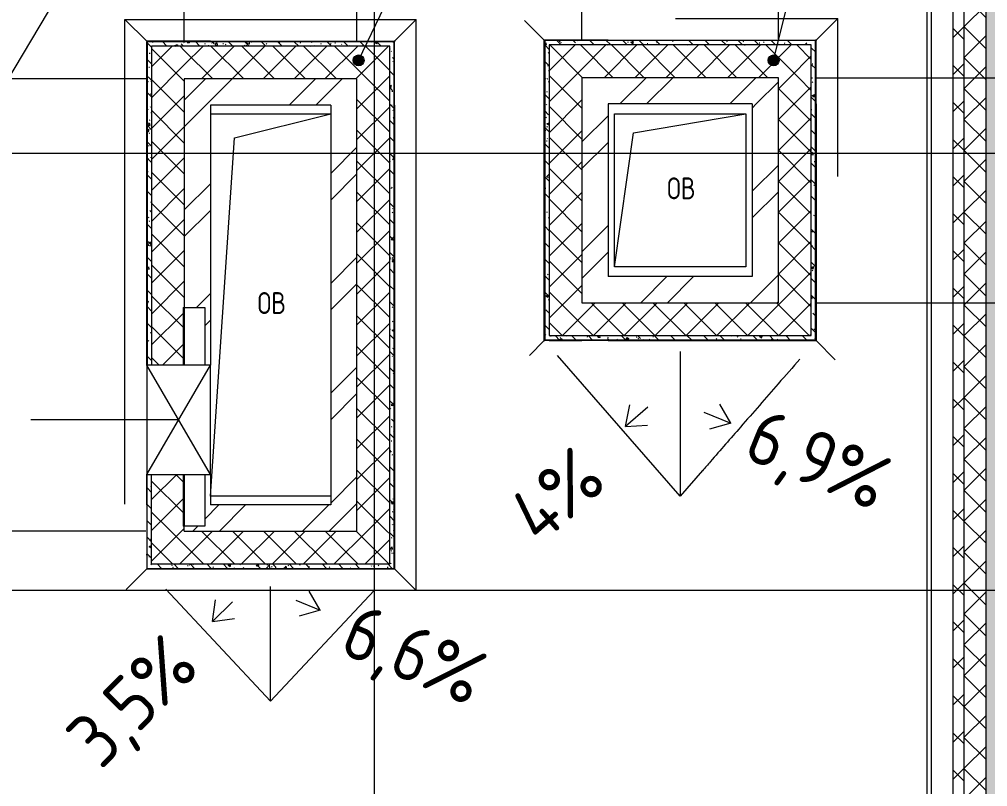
# Model space of a CAD drawing. Header units: millimetres. Extents: x -592259 to 288321, y -552984 to 293768.
# Drawn here: x 96842 to 101275, y -501355 to -497843 of the extents above; entities that cross this region are included whole.
import ezdxf

# ---------------------------------------------------------------- set-up
doc = ezdxf.new("R2010")
doc.units = ezdxf.units.MM
doc.linetypes.add('ADSK_Линия сетки', pattern=[2500, 2000, -250, 0, -250])
doc.layers.get('Defpoints').update_dxf_attribs({"color": 250})
for name, color, linetype, lineweight in [('Аннотация', 250, 'Continuous', 20), ('Каркас', 7, 'Continuous', 9), ('Крыша', 7, 'Continuous', 5), ('Марки окон', 7, 'Continuous', 9), ('Ограждение', 7, 'Continuous', 5), ('Окна', 7, 'Continuous', 5), ('Оси', 250, 'Continuous', 9), ('Перекрытие', 7, 'Continuous', 9), ('Размеры', 7, 'Continuous', 9), ('Стены внутренние', 7, 'Continuous', 9), ('Стены наружные', 7, 'Continuous', 9), ('Стены отделка', 7, 'Continuous', 13), ('Стены перегородки', 7, 'Continuous', 13), ('Стены штриховка', 250, 'Continuous', 9), ('Узлы', 250, 'Continuous', 18)]:
    doc.layers.add(name, color=color, linetype=linetype, lineweight=lineweight)
doc.styles.add('GOST Common_2', font='', dxfattribs={"width": 0.8, "height": 350})
doc.styles.add('ISOCPEUR', font='isocpeur.ttf', dxfattribs={"width": 0.8, "height": 100})
doc.styles.add('ISOCPEUR_1', font='isocpeur.ttf', dxfattribs={"width": 0.9, "height": 250})
doc.styles.add('А3', font='ГОСТ тип А.ttf')
doc.styles.get('GOST Common_2').set_extended_font_data('GOST Common')
doc.dimstyles.new('ADSK_Основной_2_мм', dxfattribs={"dimscale": 304.8, "dimtxt": 201.142999, "dimasz": 0.463911, "dimexe": 0.492126, "dimexo": 0.492126, "dimgap": 0.098425, "dimtad": 1, "dimdec": 0, "dimdsep": 46, "dimtxsty": 'GOST Common_2', "dimblk1": 'OBLIQUE', "dimblk2": 'OBLIQUE', "dimsah": 1, "dimcen": 0.09, "dimdle": 0.492126, "dimazin": 0, "dimtfac": 1, "dimtdec": 4, "dimtix": 1, "dimtmove": 1, "dimatfit": 3, "dimfxl": 1, "dimtvp": 1, "dimtolj": 1, "dimtzin": 0, "dimlwd": 9, "dimlwe": 9, "dimarcsym": 2})
doc.dimstyles.new('ADSK_Основной_2_мм_1', dxfattribs={"dimscale": 304.8, "dimtxt": 201.142999, "dimasz": 0.463911, "dimexe": 0.492126, "dimexo": 0.492126, "dimgap": 0.098425, "dimtad": 1, "dimdec": 0, "dimdsep": 46, "dimtxsty": 'GOST Common_2', "dimblk1": 'OBLIQUE', "dimblk2": 'OBLIQUE', "dimsah": 1, "dimcen": 0.09, "dimdle": 0.492126, "dimazin": 0, "dimtfac": 1, "dimtdec": 4, "dimtix": 1, "dimtmove": 0, "dimatfit": 3, "dimfxl": 1, "dimtvp": 1, "dimtolj": 1, "dimtzin": 0, "dimlwd": 9, "dimlwe": 9, "dimarcsym": 2})
pattern_1 = [(45, (23667.23, -543980.64), (-70.71068, 70.71068), []), (135, (23667.23, -543980.64), (-70.71068, -70.71068), [])]
pattern_2 = [(45, (23667.23, -543980.64), (-251.4472, 251.4472), []), (45, (23667.23, -543599.64), (-251.4472, 251.4472), [])]
pattern_3 = [(135, (23667.23, -543980.64), (-75.43415, -75.43415), [106.68, -17.78, 3.556, -17.78]), (135, (23667.23, -543905.25), (-75.43415, -75.43415), []), (50, (23667.23, -543980.64), (127.52922, -11.15758), [13.335, -146.685]), (355, (23667.23, -543980.64), (-24.66966, 133.74002), [10.668, -117.348]), (100.451, (23677.86, -543981.57), (102.85973, 122.58178), [11.333, -124.663]), (46.184, (23667.23, -543945.08), (189.75516, -29.43036), [20.002, -220.027]), (96.636, (23683.04, -543947.53), (166.1822, 173.1996), [17, -186.995]), (351.184, (23667.23, -543945.08), (166.18393, 173.19757), [16.002, -176.022]), (21, (23685.01, -543953.97), (106.13027, -71.58603), [13.335, -146.685]), (326, (23685.01, -543953.97), (43.26188, 128.93175), [10.668, -117.348]), (71.451, (23693.85, -543959.94), (149.39198, 57.34505), [11.333, -124.663]), (37.5, (23667.23, -543980.64), (2.162228, 59.188357), [3.353, -112.573, 3.353, -115.773, -117.793]), (37.5, (23667.23, -543980.64), (2.162228, 59.188357), [-235.052, 3.353, -114.44]), (7.5, (23667.23, -543980.64), (46.773857, 70.126152), [3.353, -64.567, 3.353, -109.906, -44.895]), (7.5, (23667.23, -543980.64), (46.773857, 70.126152), [-181.178, 3.353, -41.542]), (327.5, (23627.58, -543980.64), (94.91367, -4.010093), [3.353, -41.097, 3.353, -135.331, -184.023]), (327.5, (23627.58, -543980.64), (94.91367, -4.010093), [-183.134, 3.353, -180.67]), (317.5, (23609.8, -543980.64), (103.69057, 17.79882), [3.353, -54.432, 3.353, -88.748, -130.683]), (317.5, (23609.8, -543980.64), (103.69057, 17.79882), [-149.885, 3.353, -127.33])]

# ---------------------------------------------------------------- blocks, each defined once
blk = doc.blocks.new('Ограждение - Ограждение-35939280-АР3_Кладочный план кровли _17_930 С2-3')
at = {"layer": 'Ограждение'}
for p, q in [((73658, 43918), (73658, 46137)), ((73758, 46037), (73658, 46137)), ((73658, 46137), (74992, 46137)), ((74892, 46037), (74992, 46137)), ((74992, 43523), (74992, 46137)), ((73758, 46037), (73758, 46035)), ((73760, 46037), (73758, 46037)), ((74892, 46037), (74890, 46037)), ((74892, 46037), (74892, 46035)), ((73758, 43623), (73663.8, 43528.8)), ((73758, 43625), (73758, 43623)), ((73758, 43623), (73760, 43623)), ((74890, 43623), (74892, 43623)), ((74892, 43625), (74892, 43623)), ((74992, 43523), (74892, 43623)), ((74992, 43523), (74630.3, 43523))]:
    blk.add_line(p, q, dxfattribs=at)
blk = doc.blocks.new('_Wn_-As_OpeningMEP_floor__Rectangular - _Wn_-As_OpeningMEP_floor__Rectangular-32466885-АР3_Кладочный план кровли _17_930 С2-3')
at = {"layer": 'Узлы', "lineweight": 5}
for p, q in [((-165.1, 815.1), (275, 925)), ((-275, -825), (-165.1, 815.1))]:
    blk.add_line(p, q, dxfattribs=at)
blk = doc.blocks.new('_Wn_-As_OpeningMEP_floor__Rectangular - _Wn_-As_OpeningMEP_floor__Rectangular-41246755-АР3_Кладочный план кровли _17_930 С2-3')
at = {"layer": 'Узлы', "lineweight": 5}
for p, q in [((-213.5, 313.5), (300, 400)), ((-300, -300), (-213.5, 313.5))]:
    blk.add_line(p, q, dxfattribs=at)
blk = doc.blocks.new('_Wn_-As_OpeningMEP_wall__Rectangular - _Wn_-As_OpeningMEP_wall__Rectangular-41452909-АР3_Кладочный план кровли _17_930 С2-3')
at = {"layer": 'Узлы', "lineweight": 5}
for p, q in [((250, -146), (-250, 146)), ((250, 146), (-250, -146)), ((-250, 146), (-250, -146)), ((250, -146), (250, 146))]:
    blk.add_line(p, q, dxfattribs=at)
at = {"layer": 'Узлы'}
for p, q in [((250, 146), (-250, 146)), ((-250, 146), (-250, -146)), ((250, -146), (250, 146)), ((-250, -146), (250, -146))]:
    blk.add_line(p, q, dxfattribs=at)
blk = doc.blocks.new('Ограждение - Ограждение-38148367-АР3_Кладочный план кровли _17_930 С2-3')
at = {"layer": 'Ограждение'}
for p, q in [((75578, 46042), (75487.4, 46132.6)), ((76179.2, 46142), (76922, 46142)), ((76822, 46042), (76922, 46142)), ((76922, 45418.9), (76922, 46142)), ((75578, 46042), (75578, 46040)), ((75580, 46042), (75578, 46042)), ((76822, 46042), (76820, 46042)), ((76822, 46042), (76822, 46040)), ((75578, 44668), (75509.7, 44599.7)), ((75578, 44670), (75578, 44668)), ((75578, 44668), (75580, 44668)), ((76820, 44668), (76822, 44668)), ((76822, 44670), (76822, 44668)), ((76910.1, 44579.9), (76822, 44668))]:
    blk.add_line(p, q, dxfattribs=at)
blk = doc.blocks.new('ASML_АР_ЭП_Уголок - ЭП_Уголок-41453532-АР3_Кладочный план кровли _17_930 С2-3')
at = {"layer": 'Каркас', "lineweight": 5}
for p, q in [((-500, 6), (-500, 100)), ((-500, 100), (-237, 100)), ((263, 100), (500, 100)), ((500, 100), (500, 6)), ((-500, 0), (-500, 6)), ((-500, 6), (-237, 6)), ((-500, 0), (-237, 0)), ((263, 6), (500, 6)), ((263, 0), (500, 0)), ((500, 6), (500, 0))]:
    blk.add_line(p, q, dxfattribs=at)
blk = doc.blocks.new('_Oblique')
at = {"color": 0, "linetype": 'ByBlock', "lineweight": -2}
blk.add_line((-0.5, -0.5), (0.5, 0.5), dxfattribs=at)
blk = doc.blocks.new('*D6291')
at = {"layer": 'Defpoints', "color": 0, "transparency": 16777216}
for p in [(97662.2, -495285.6), (95809.4, -498115.6), (97571.2, -498115.6)]:
    blk.add_point(p, dxfattribs=at)
at = {"layer": 'Размеры', "color": 0, "lineweight": 9, "transparency": 16777216}
for p, q in [((95809.4, -495135.6), (95809.4, -496414.1)), ((97512.2, -495285.6), (95659.4, -495285.6)), ((95809.4, -498265.6), (95809.4, -497266.6)), ((97421.2, -498115.6), (95659.4, -498115.6))]:
    blk.add_line(p, q, dxfattribs=at)
at = {"layer": 'Размеры', "color": 0, "lineweight": 9, "transparency": 16777216, "xscale": 141.4, "yscale": 141.4, "zscale": 141.4}
for p, rotation in [((95809.4, -495285.6), 90), ((95809.4, -498115.6), 270)]:
    blk.add_blockref('_Oblique', p, dxfattribs=dict(at, rotation=rotation))
at = {"layer": 'Размеры', "color": 0, "transparency": 16777216, "insert": (95448.2, -497143.1), "char_height": 304.8, "width": 605.475, "attachment_point": 1, "rotation": 90, "line_spacing_factor": 1.022761, "style": 'А3'}
blk.add_mtext('\\A1;2830', dxfattribs=at)
blk = doc.blocks.new('*D6292')
at = {"layer": 'Defpoints', "color": 0, "transparency": 16777216}
for p in [(97571.2, -498115.6), (95809.4, -500185.6), (97571.2, -500185.6)]:
    blk.add_point(p, dxfattribs=at)
at = {"layer": 'Размеры', "color": 0, "lineweight": 9, "transparency": 16777216}
for p, q in [((95809.4, -497965.6), (95809.4, -500335.6)), ((97421.2, -498115.6), (95659.4, -498115.6)), ((97421.2, -500185.6), (95659.4, -500185.6))]:
    blk.add_line(p, q, dxfattribs=at)
at = {"layer": 'Размеры', "color": 0, "lineweight": 9, "transparency": 16777216, "xscale": 141.4, "yscale": 141.4, "zscale": 141.4}
for p, rotation in [((95809.4, -498115.6), 90), ((95809.4, -500185.6), 270)]:
    blk.add_blockref('_Oblique', p, dxfattribs=dict(at, rotation=rotation))
at = {"layer": 'Размеры', "color": 0, "transparency": 16777216, "insert": (95627, -499150.6), "char_height": 304.8, "width": 605.475, "attachment_point": 5, "rotation": 90, "style": 'А3'}
blk.add_mtext('\\A1;2070', dxfattribs=at)
blk = doc.blocks.new('*D6296')
at = {"layer": 'Defpoints', "color": 0, "transparency": 16777216}
for p in [(93167.2, -496973.5), (97597.2, -497073.5), (97597.2, -498089.6)]:
    blk.add_point(p, dxfattribs=at)
at = {"layer": 'Размеры', "color": 0, "lineweight": 9, "transparency": 16777216}
for p, q in [((97597.2, -497939.6), (97597.2, -496923.5)), ((93017.2, -497073.5), (97747.2, -497073.5)), ((93167.2, -497123.5), (93167.2, -497223.5))]:
    blk.add_line(p, q, dxfattribs=at)
at = {"layer": 'Размеры', "color": 0, "lineweight": 9, "transparency": 16777216, "xscale": 141.4, "yscale": 141.4, "zscale": 141.4, "rotation": 180}
blk.add_blockref('_Oblique', (93167.2, -497073.5), dxfattribs=at)
at = {"layer": 'Размеры', "color": 0, "lineweight": 9, "transparency": 16777216, "xscale": 141.4, "yscale": 141.4, "zscale": 141.4}
blk.add_blockref('_Oblique', (97597.2, -497073.5), dxfattribs=at)
at = {"layer": 'Размеры', "color": 0, "transparency": 16777216, "insert": (94815.6, -496479.1), "char_height": 304.8, "width": 646.385, "attachment_point": 1, "line_spacing_factor": 1.022761, "style": 'А3'}
blk.add_mtext('\\A1;4430', dxfattribs=at)
blk = doc.blocks.new('*D6297')
at = {"layer": 'Defpoints', "color": 0, "transparency": 16777216}
for p in [(98387.2, -497073.5), (97597.2, -498089.6), (98387.2, -498089.6)]:
    blk.add_point(p, dxfattribs=at)
at = {"layer": 'Размеры', "color": 0, "lineweight": 9, "transparency": 16777216}
for p, q in [((97597.2, -497939.6), (97597.2, -496923.5)), ((98387.2, -497939.6), (98387.2, -496923.5)), ((97447.2, -497073.5), (98537.2, -497073.5))]:
    blk.add_line(p, q, dxfattribs=at)
at = {"layer": 'Размеры', "color": 0, "lineweight": 9, "transparency": 16777216, "xscale": 141.4, "yscale": 141.4, "zscale": 141.4, "rotation": 180}
blk.add_blockref('_Oblique', (97597.2, -497073.5), dxfattribs=at)
at = {"layer": 'Размеры', "color": 0, "lineweight": 9, "transparency": 16777216, "xscale": 141.4, "yscale": 141.4, "zscale": 141.4}
blk.add_blockref('_Oblique', (98387.2, -497073.5), dxfattribs=at)
at = {"layer": 'Размеры', "color": 0, "transparency": 16777216, "insert": (97992.2, -496891.1), "char_height": 304.8, "width": 454.106, "attachment_point": 5, "style": 'А3'}
blk.add_mtext('\\A1;790', dxfattribs=at)
blk = doc.blocks.new('*D6298')
at = {"layer": 'Defpoints', "color": 0, "transparency": 16777216}
for p in [(99417.2, -497073.5), (98387.2, -498089.6), (99417.2, -498084.6)]:
    blk.add_point(p, dxfattribs=at)
at = {"layer": 'Размеры', "color": 0, "lineweight": 9, "transparency": 16777216}
for p, q in [((98387.2, -497939.6), (98387.2, -496923.5)), ((99417.2, -497934.6), (99417.2, -496923.5)), ((98237.2, -497073.5), (99567.2, -497073.5))]:
    blk.add_line(p, q, dxfattribs=at)
at = {"layer": 'Размеры', "color": 0, "lineweight": 9, "transparency": 16777216, "xscale": 141.4, "yscale": 141.4, "zscale": 141.4, "rotation": 180}
blk.add_blockref('_Oblique', (98387.2, -497073.5), dxfattribs=at)
at = {"layer": 'Размеры', "color": 0, "lineweight": 9, "transparency": 16777216, "xscale": 141.4, "yscale": 141.4, "zscale": 141.4}
blk.add_blockref('_Oblique', (99417.2, -497073.5), dxfattribs=at)
at = {"layer": 'Размеры', "color": 0, "transparency": 16777216, "insert": (98902.2, -496891.1), "char_height": 304.8, "width": 560.473, "attachment_point": 5, "style": 'А3'}
blk.add_mtext('\\A1;1030', dxfattribs=at)
blk = doc.blocks.new('*D6299')
at = {"layer": 'Defpoints', "color": 0, "transparency": 16777216}
for p in [(100317.2, -497073.5), (99417.2, -498084.6), (100317.2, -498084.6)]:
    blk.add_point(p, dxfattribs=at)
at = {"layer": 'Размеры', "color": 0, "lineweight": 9, "transparency": 16777216}
for p, q in [((99417.2, -497934.6), (99417.2, -496923.5)), ((100317.2, -497934.6), (100317.2, -496923.5)), ((99267.2, -497073.5), (100467.2, -497073.5))]:
    blk.add_line(p, q, dxfattribs=at)
at = {"layer": 'Размеры', "color": 0, "lineweight": 9, "transparency": 16777216, "xscale": 141.4, "yscale": 141.4, "zscale": 141.4, "rotation": 180}
blk.add_blockref('_Oblique', (99417.2, -497073.5), dxfattribs=at)
at = {"layer": 'Размеры', "color": 0, "lineweight": 9, "transparency": 16777216, "xscale": 141.4, "yscale": 141.4, "zscale": 141.4}
blk.add_blockref('_Oblique', (100317.2, -497073.5), dxfattribs=at)
at = {"layer": 'Размеры', "color": 0, "transparency": 16777216, "insert": (99867.2, -496891.1), "char_height": 304.8, "width": 454.106, "attachment_point": 5, "style": 'А3'}
blk.add_mtext('\\A1;900', dxfattribs=at)
blk = doc.blocks.new('*D6300')
at = {"layer": 'Defpoints', "color": 0, "transparency": 16777216}
for p in [(101267.2, -496973.5), (101267.2, -497073.5), (100317.2, -498084.6)]:
    blk.add_point(p, dxfattribs=at)
at = {"layer": 'Размеры', "color": 0, "lineweight": 9, "transparency": 16777216}
for p, q in [((100317.2, -497934.6), (100317.2, -496923.5)), ((100167.2, -497073.5), (101417.2, -497073.5)), ((101267.2, -497123.5), (101267.2, -497223.5))]:
    blk.add_line(p, q, dxfattribs=at)
at = {"layer": 'Размеры', "color": 0, "lineweight": 9, "transparency": 16777216, "xscale": 141.4, "yscale": 141.4, "zscale": 141.4, "rotation": 180}
blk.add_blockref('_Oblique', (100317.2, -497073.5), dxfattribs=at)
at = {"layer": 'Размеры', "color": 0, "lineweight": 9, "transparency": 16777216, "xscale": 141.4, "yscale": 141.4, "zscale": 141.4}
blk.add_blockref('_Oblique', (101267.2, -497073.5), dxfattribs=at)
at = {"layer": 'Размеры', "color": 0, "transparency": 16777216, "insert": (100792.2, -496891.1), "char_height": 304.8, "width": 454.106, "attachment_point": 5, "style": 'А3'}
blk.add_mtext('\\A1;950', dxfattribs=at)
blk = doc.blocks.new('*D6301')
at = {"layer": 'Defpoints', "color": 0, "transparency": 16777216}
for p in [(100343.2, -499140.6), (102659.6, -499140.6), (102559.6, -500455.6)]:
    blk.add_point(p, dxfattribs=at)
at = {"layer": 'Размеры', "color": 0, "lineweight": 9, "transparency": 16777216}
for p, q in [((102659.6, -500605.6), (102659.6, -498990.6)), ((100493.2, -499140.6), (102809.6, -499140.6)), ((102709.6, -500455.6), (102809.6, -500455.6))]:
    blk.add_line(p, q, dxfattribs=at)
at = {"layer": 'Размеры', "color": 0, "lineweight": 9, "transparency": 16777216, "xscale": 141.4, "yscale": 141.4, "zscale": 141.4}
for p, rotation in [((102659.6, -499140.6), 90), ((102659.6, -500455.6), 270)]:
    blk.add_blockref('_Oblique', p, dxfattribs=dict(at, rotation=rotation))
at = {"layer": 'Размеры', "color": 0, "transparency": 16777216, "insert": (102477.2, -499798.1), "char_height": 304.8, "width": 515.472, "attachment_point": 5, "rotation": 90, "style": 'А3'}
blk.add_mtext('\\A1;1315', dxfattribs=at)
blk = doc.blocks.new('*D6302')
at = {"layer": 'Defpoints', "color": 0, "transparency": 16777216}
for p in [(100343.2, -498110.6), (102659.6, -498110.6), (100343.2, -499140.6)]:
    blk.add_point(p, dxfattribs=at)
at = {"layer": 'Размеры', "color": 0, "lineweight": 9, "transparency": 16777216}
for p, q in [((102659.6, -499290.6), (102659.6, -497960.6)), ((100493.2, -498110.6), (102809.6, -498110.6)), ((100493.2, -499140.6), (102809.6, -499140.6))]:
    blk.add_line(p, q, dxfattribs=at)
at = {"layer": 'Размеры', "color": 0, "lineweight": 9, "transparency": 16777216, "xscale": 141.4, "yscale": 141.4, "zscale": 141.4}
for p, rotation in [((102659.6, -498110.6), 90), ((102659.6, -499140.6), 270)]:
    blk.add_blockref('_Oblique', p, dxfattribs=dict(at, rotation=rotation))
at = {"layer": 'Размеры', "color": 0, "transparency": 16777216, "insert": (102477.2, -498625.6), "char_height": 304.8, "width": 560.473, "attachment_point": 5, "rotation": 90, "style": 'А3'}
blk.add_mtext('\\A1;1030', dxfattribs=at)
blk = doc.blocks.new('*D6286')
at = {"layer": 'Defpoints', "color": 0, "transparency": 16777216}
for p in [(100897.2, -497555.2), (103581.9, -498455.6), (103681.9, -498455.6)]:
    blk.add_point(p, dxfattribs=at)
at = {"layer": 'Размеры', "color": 0, "lineweight": 9, "transparency": 16777216}
for p, q in [((103581.9, -497405.2), (103581.9, -498605.6)), ((101047.2, -497555.2), (103731.9, -497555.2)), ((103531.9, -498455.6), (103431.9, -498455.6))]:
    blk.add_line(p, q, dxfattribs=at)
at = {"layer": 'Размеры', "color": 0, "lineweight": 9, "transparency": 16777216, "xscale": 141.4, "yscale": 141.4, "zscale": 141.4}
for p, rotation in [((103581.9, -497555.2), 90), ((103581.9, -498455.6), 270)]:
    blk.add_blockref('_Oblique', p, dxfattribs=dict(at, rotation=rotation))
at = {"layer": 'Размеры', "color": 0, "transparency": 16777216, "insert": (103399.5, -498005.4), "char_height": 304.8, "width": 454.106, "attachment_point": 5, "rotation": 90, "style": 'А3'}
blk.add_mtext('\\A1;900', dxfattribs=at)

msp = doc.modelspace()

# ---------------------------------------------------------------- hatches: boundary and pattern name
at = {"layer": 'Аннотация'}
h = msp.add_hatch(color=256, dxfattribs=at)
edge = h.paths.add_edge_path()
edge.add_arc((98394.8247, -498031.285), 25, 0, 360)
h = msp.add_hatch(color=256, dxfattribs=at)
edge = h.paths.add_edge_path()
edge.add_arc((100294.8247, -498031.285), 25, 0, 360)
at = {"layer": 'Стены внутренние', "lineweight": 5}
h = msp.add_hatch(dxfattribs=at)
h.set_pattern_fill('FP_1', color=256, style=0, pattern_type=2)
h.set_pattern_definition([(135, (23667.23, -543980.64), (-142.5619, -142.5619), []), (135, (23809.8, -543980.64), (-142.5619, -142.5619), [252.016, -50.403, 3.353, -47.05])])
h.paths.add_polyline_path([(101467.2298, -504205.6404), (101467.2298, -485075.6404), (101392.2298, -485000.6404), (101467.2298, -485000.6404), (101467.2298, -484905.6404), (101267.2298, -484905.6404), (101267.2298, -504205.6404)])
at = {"layer": 'Стены наружные', "lineweight": 5}
h = msp.add_hatch(dxfattribs=at)
h.set_pattern_fill('FP_34', color=256, style=0, pattern_type=2)
h.set_pattern_definition([(135, (23667.23, -543980.64), (-84.85281, -84.85281), []), (225, (23667.23, -543980.64), (84.85281, -84.85281), [])])
h.paths.add_polyline_path([(101117.2298, -504305.6404), (101167.2298, -504305.6404), (101167.2298, -490224.1477), (101117.2298, -490224.1477), (101117.2298, -504205.6404)])
h = msp.add_hatch(dxfattribs=at)
h.set_pattern_fill('FP_33', color=256, style=0, pattern_type=2)
h.set_pattern_definition(pattern_1)
h.paths.add_polyline_path([(101246.8023, -504205.6404), (101267.2298, -504205.6404), (101267.2298, -490224.1477), (101167.2298, -490224.1477), (101167.2298, -504205.6404)])
h = msp.add_hatch(dxfattribs=at)
h.set_pattern_fill('FP_48', color=256, style=0, pattern_type=2)
h.set_pattern_definition(pattern_3)
h.paths.add_polyline_path([(97425.2079, -500335.6404), (97447.2079, -500335.6404), (97447.2079, -499925.5818), (97427.2079, -499925.5818), (97427.2079, -500065.6404), (97425.2079, -500065.6404), (97425.2079, -500223.281)])
h.paths.add_polyline_path([(97427.2079, -499425.5818), (97447.2079, -499425.5818), (97447.2079, -497945.6404), (97427.2079, -497945.6404), (97427.2079, -498842.1918)])
h = msp.add_hatch(dxfattribs=at)
h.set_pattern_fill('FP_48', color=256, style=0, pattern_type=2)
h.set_pattern_definition(pattern_3)
h.paths.add_polyline_path([(97447.2079, -497965.6404), (98557.2298, -497965.6404), (98557.2298, -497945.6404), (97717.2079, -497945.6404), (97717.2079, -497943.6404), (97447.2079, -497943.6404), (97447.2079, -497945.6404)])
h = msp.add_hatch(dxfattribs=at)
h.set_pattern_fill('FP_33', color=256, style=0, pattern_type=2)
h.set_pattern_definition(pattern_1)
h.paths.add_polyline_path([(97591.2079, -500185.6404), (97597.2079, -500185.6404), (97597.2079, -500162.5818), (97591.2079, -500162.5818), (97591.2079, -499925.5818), (97447.2079, -499925.5818), (97447.2079, -500185.6404)])
h.paths.add_polyline_path([(97447.2079, -499425.5818), (97591.2079, -499425.5818), (97591.2079, -499162.5818), (97597.2079, -499162.5818), (97597.2079, -497965.6404), (97447.2079, -497965.6404), (97447.2079, -498842.1918)])
h = msp.add_hatch(dxfattribs=at)
h.set_pattern_fill('FP_33', color=256, style=0, pattern_type=2)
h.set_pattern_definition(pattern_1)
h.paths.add_polyline_path([(98537.2298, -498115.6404), (98537.2298, -497965.6404), (97597.2079, -497965.6404), (97597.2079, -498115.6404), (98411.3174, -498115.6404)])
h = msp.add_hatch(dxfattribs=at)
h.set_pattern_fill('FP_48', color=256, style=0, pattern_type=2)
h.set_pattern_definition(pattern_3)
h.paths.add_polyline_path([(98557.2298, -500335.6404), (98559.2298, -500335.6404), (98559.2298, -500065.6404), (98557.2298, -500065.6404), (98557.2298, -498235.6404), (98559.2298, -498235.6404), (98559.2298, -497965.6404), (98537.2298, -497965.6404), (98537.2298, -500335.6404)])
h = msp.add_hatch(dxfattribs=at)
h.set_pattern_fill('FP_48', color=256, style=0, pattern_type=2)
h.set_pattern_definition(pattern_3)
h.paths.add_polyline_path([(99247.2298, -499310.6404), (99267.2298, -499310.6404), (99267.2298, -497940.6404), (99247.2298, -497940.6404), (99247.2298, -498842.1918)])
h = msp.add_hatch(dxfattribs=at)
h.set_pattern_fill('FP_48', color=256, style=0, pattern_type=2)
h.set_pattern_definition(pattern_3)
h.paths.add_polyline_path([(99267.2298, -497960.6404), (100487.2298, -497960.6404), (100487.2298, -497940.6404), (99537.2298, -497940.6404), (99537.2298, -497938.6404), (99267.2298, -497938.6404), (99267.2298, -497940.6404)])
h = msp.add_hatch(dxfattribs=at)
h.set_pattern_fill('FP_33', color=256, style=0, pattern_type=2)
h.set_pattern_definition(pattern_1)
h.paths.add_polyline_path([(99267.2298, -499290.6404), (99417.2298, -499290.6404), (99417.2298, -497960.6404), (99267.2298, -497960.6404), (99267.2298, -498842.1918)])
h = msp.add_hatch(dxfattribs=at)
h.set_pattern_fill('FP_33', color=256, style=0, pattern_type=2)
h.set_pattern_definition(pattern_1)
h.paths.add_polyline_path([(100317.2298, -498110.6404), (100467.2298, -498110.6404), (100467.2298, -497960.6404), (99417.2298, -497960.6404), (99417.2298, -498110.6404), (99829.0598, -498110.6404)])
h = msp.add_hatch(dxfattribs=at)
h.set_pattern_fill('FP_48', color=256, style=0, pattern_type=2)
h.set_pattern_definition(pattern_3)
h.paths.add_polyline_path([(100487.2298, -499310.6404), (100487.2298, -498230.6404), (100489.2298, -498230.6404), (100489.2298, -497960.6404), (100467.2298, -497960.6404), (100467.2298, -499310.6404)])
h = msp.add_hatch(dxfattribs=at)
h.set_pattern_fill('FP_43', color=256, style=0, pattern_type=2)
h.set_pattern_definition(pattern_2)
h.paths.add_polyline_path([(97702.4461, -500065.6404), (97717.2079, -500065.6404), (97717.2079, -499925.5818), (97691.2079, -499925.5818), (97691.2079, -500065.6404)])
h.paths.add_polyline_path([(97691.2079, -499425.5818), (97717.2079, -499425.5818), (97717.2079, -498115.6404), (97597.2079, -498115.6404), (97597.2079, -499162.5818), (97691.2079, -499162.5818)])
h = msp.add_hatch(dxfattribs=at)
h.set_pattern_fill('FP_43', color=256, style=0, pattern_type=2)
h.set_pattern_definition(pattern_2)
h.paths.add_polyline_path([(97717.2079, -498235.6404), (98387.2298, -498235.6404), (98387.2298, -498115.6404), (97717.2079, -498115.6404)])
h = msp.add_hatch(dxfattribs=at)
h.set_pattern_fill('FP_33', color=256, style=0, pattern_type=2)
h.set_pattern_definition(pattern_1)
h.paths.add_polyline_path([(98387.2298, -500185.6404), (98537.2298, -500185.6404), (98537.2298, -498115.6404), (98387.2298, -498115.6404), (98387.2298, -500065.6404)])
h = msp.add_hatch(dxfattribs=at)
h.set_pattern_fill('FP_43', color=256, style=0, pattern_type=2)
h.set_pattern_definition(pattern_2)
h.paths.add_polyline_path([(99417.2298, -499140.6404), (99537.2298, -499140.6404), (99537.2298, -498110.6404), (99417.2298, -498110.6404), (99417.2298, -498842.1918)])
h = msp.add_hatch(dxfattribs=at)
h.set_pattern_fill('FP_43', color=256, style=0, pattern_type=2)
h.set_pattern_definition(pattern_2)
h.paths.add_polyline_path([(99537.2298, -498230.6404), (100317.2298, -498230.6404), (100317.2298, -498110.6404), (99537.2298, -498110.6404)])
h = msp.add_hatch(dxfattribs=at)
h.set_pattern_fill('FP_33', color=256, style=0, pattern_type=2)
h.set_pattern_definition(pattern_1)
h.paths.add_polyline_path([(100467.2298, -499290.6404), (100467.2298, -498110.6404), (100317.2298, -498110.6404), (100317.2298, -499290.6404)])
h = msp.add_hatch(dxfattribs=at)
h.set_pattern_fill('FP_43', color=256, style=0, pattern_type=2)
h.set_pattern_definition(pattern_2)
h.paths.add_polyline_path([(100197.2298, -499140.6404), (100317.2298, -499140.6404), (100317.2298, -498230.6404), (100197.2298, -498230.6404), (100197.2298, -499020.6404)])
h = msp.add_hatch(dxfattribs=at)
h.set_pattern_fill('FP_43', color=256, style=0, pattern_type=2)
h.set_pattern_definition(pattern_2)
h.paths.add_polyline_path([(98267.2298, -500065.6404), (98387.2298, -500065.6404), (98387.2298, -498235.6404), (98267.2298, -498235.6404), (98267.2298, -499947.0632)])
h = msp.add_hatch(dxfattribs=at)
h.set_pattern_fill('FP_43', color=256, style=0, pattern_type=2)
h.set_pattern_definition(pattern_2)
h.paths.add_polyline_path([(100197.2298, -499140.6404), (100197.2298, -499020.6404), (99537.2298, -499020.6404), (99537.2298, -499140.6404), (99829.0598, -499140.6404)])
h = msp.add_hatch(dxfattribs=at)
h.set_pattern_fill('FP_33', color=256, style=0, pattern_type=2)
h.set_pattern_definition(pattern_1)
h.paths.add_polyline_path([(99829.0598, -499290.6404), (100317.2298, -499290.6404), (100317.2298, -499140.6404), (99417.2298, -499140.6404), (99417.2298, -499290.6404), (99537.2298, -499290.6404)])
h = msp.add_hatch(dxfattribs=at)
h.set_pattern_fill('FP_48', color=256, style=0, pattern_type=2)
h.set_pattern_definition(pattern_3)
h.paths.add_polyline_path([(100317.2298, -499312.6404), (100467.2298, -499312.6404), (100467.2298, -499290.6404), (99267.2298, -499290.6404), (99267.2298, -499312.6404), (99537.2298, -499312.6404), (99537.2298, -499310.6404), (100197.2298, -499310.6404), (100197.2298, -499312.6404)])
h = msp.add_hatch(dxfattribs=at)
h.set_pattern_fill('FP_43', color=256, style=0, pattern_type=2)
h.set_pattern_definition(pattern_2)
h.paths.add_polyline_path([(98387.2298, -500185.6404), (98387.2298, -500065.6404), (97691.2079, -500065.6404), (97691.2079, -500162.5818), (97597.2079, -500162.5818), (97597.2079, -500185.6404), (97702.4461, -500185.6404)])
h = msp.add_hatch(dxfattribs=at)
h.set_pattern_fill('FP_33', color=256, style=0, pattern_type=2)
h.set_pattern_definition(pattern_1)
h.paths.add_polyline_path([(98537.2298, -500335.6404), (98537.2298, -500185.6404), (97447.2079, -500185.6404), (97447.2079, -500335.6404), (98411.3174, -500335.6404)])
h = msp.add_hatch(dxfattribs=at)
h.set_pattern_fill('FP_48', color=256, style=0, pattern_type=2)
h.set_pattern_definition(pattern_3)
h.paths.add_polyline_path([(98411.3174, -500355.6404), (98557.2298, -500355.6404), (98557.2298, -500335.6404), (97427.2079, -500335.6404), (97427.2079, -500355.6404), (97702.4461, -500355.6404)])

# ---------------------------------------------------------------- linework, layer by layer
at = {"layer": 'Аннотация'}
for p, q in [((98394.8247, -498031.285), (98754.1197, -497281.8664)), ((100294.8247, -498031.285), (100430.5693, -497479.2935))]:
    msp.add_line(p, q, dxfattribs=at)
for centre in [(98394.8247, -498031.285), (100294.8247, -498031.285)]:
    msp.add_circle(centre, 25, dxfattribs=at)
at = {"layer": 'Крыша'}
for p, q in [((93437.2298, -503751.8589), (98322.4567, -495541.3935)), ((99867.2298, -500025.778), (99304.9505, -499381.1115)), ((99867.2298, -499363.9791), (99867.2298, -500025.778)), ((99969.9936, -499907.9569), (99867.2298, -500025.778)), ((97992.2189, -500963.5428), (97992.2189, -500438.4777)), ((97992.2189, -500963.5428), (97512.4042, -500450.8175)), ((98465.6486, -500457.6404), (97992.2189, -500963.5428))]:
    msp.add_line(p, q, dxfattribs=at)
msp.add_open_spline([(100414.3823, -499398.4549), (100381.7457, -499435.8735), (100320.2993, -499506.3232), (100230.0975, -499609.7417), (100126.3913, -499728.6433), (100039.5385, -499828.2221), (99981.4344, -499894.8398), (99969.4129, -499908.6228)], degree=3, knots=[-0.8796337748, -0.8796337748, -0.8796337748, -0.8796337748, -0.7222222222, -0.5833333333, -0.4444444444, -0.2222222222, -0.1642544696, -0.1642544696, -0.1642544696, -0.1642544696], dxfattribs=at)
at = {"layer": 'Марки окон'}
msp.add_line((97571.2079, -499675.5818), (96895.1847, -499675.5631), dxfattribs=at)
at = {"layer": 'Оси', "linetype": 'ADSK_Линия сетки', "ltscale": 100}
for p, q in [((98467.2298, -547719.4803), (98467.2298, -482778.6358)), ((88763.207, -498455.6404), (180488.1093, -498455.6404)), ((88763.207, -500455.6404), (180488.1093, -500455.6404))]:
    msp.add_line(p, q, dxfattribs=at)
at = {"layer": 'Перекрытие'}
for p, q in [((97717.2298, -498275.6404), (98267.2298, -498275.6404)), ((99567.2298, -498975.6404), (99567.2298, -498275.6404)), ((99567.2298, -498275.6404), (100167.2298, -498275.6404)), ((100167.2298, -498275.6404), (100167.2298, -498975.6404)), ((100167.2298, -498975.6404), (99567.2298, -498975.6404)), ((98267.2298, -500025.6404), (97717.2298, -500025.6404))]:
    msp.add_line(p, q, dxfattribs=at)
at = {"layer": 'Размеры'}
for p, q in [((99617.4746, -499706.6928), (99637.0509, -499607.7736)), ((100099.3478, -499691.3103), (100048.3182, -499604.3377)), ((99718.9513, -499617.5256), (99617.4746, -499706.6928)), ((99974.7799, -499640.7325), (100099.3478, -499691.3103)), ((100099.3478, -499691.3103), (100002.1313, -499718.091)), ((99617.4746, -499706.6928), (99718.09, -499700)), ((98219.7383, -500547.2586), (98168.9718, -500460.1321)), ((97726.9203, -500599.0141), (97740.1141, -500499.0432)), ((97817.3419, -500508.6501), (97726.9203, -500599.0141)), ((98106.978, -500501.0773), (98219.7383, -500547.2586)), ((98219.7383, -500547.2586), (98122.4412, -500573.7452)), ((97726.9203, -500599.0141), (97826.8996, -500585.884))]:
    msp.add_line(p, q, dxfattribs=at)
at = {"layer": 'Стены отделка', "lineweight": 5}
for p, q in [((100997.2298, -504475.6404), (100997.2298, -490224.1477)), ((97425.2079, -499425.5818), (97425.2079, -497945.6404)), ((97447.2079, -497943.6404), (97427.2079, -497943.6404)), ((97717.2079, -497943.6404), (98559.2298, -497943.6404)), ((98559.2298, -497965.6404), (98559.2298, -497943.6404)), ((99245.2298, -499312.6404), (99245.2298, -497940.6404)), ((99267.2298, -497938.6404), (99247.2298, -497938.6404)), ((99537.2298, -497938.6404), (100489.2298, -497938.6404)), ((100489.2298, -497960.6404), (100489.2298, -497938.6404)), ((100489.2298, -498230.6404), (100489.2298, -499310.6404)), ((98559.2298, -498235.6404), (98559.2298, -500065.6404)), ((99267.2298, -499312.6404), (99245.2298, -499312.6404)), ((99537.2298, -499312.6404), (100197.2298, -499312.6404)), ((100467.2298, -499312.6404), (100487.2298, -499312.6404)), ((97425.2079, -500065.6404), (97425.2079, -499925.5818)), ((98559.2298, -500185.6404), (98559.2298, -500357.6404)), ((97425.2079, -500335.6404), (97425.2079, -500355.6404)), ((97427.2079, -500357.6404), (98559.2298, -500357.6404))]:
    msp.add_line(p, q, dxfattribs=at)
at = {"layer": 'Стены перегородки'}
for p, q in [((101167.2298, -504305.6404), (101167.2298, -484905.6404)), ((101267.2298, -504205.6404), (101267.2298, -485005.6203)), ((101117.2298, -504355.6404), (101117.2298, -490224.1477)), ((97717.2079, -497943.6404), (97597.2079, -497943.6404)), ((99537.2298, -497938.6404), (99417.2298, -497938.6404)), ((97597.2079, -498115.6404), (97597.2079, -499162.5818)), ((98387.2298, -498115.6404), (97597.2079, -498115.6404)), ((98387.2298, -500185.6404), (98387.2298, -498115.6404)), ((98559.2298, -498235.6404), (98559.2298, -498115.6404)), ((99417.2298, -498110.6404), (99417.2298, -499140.6404)), ((100317.2298, -498110.6404), (99417.2298, -498110.6404)), ((100317.2298, -499140.6404), (100317.2298, -498110.6404)), ((100489.2298, -498230.6404), (100489.2298, -498110.6404)), ((99537.2298, -498230.6404), (99537.2298, -499020.6404)), ((100197.2298, -498230.6404), (99537.2298, -498230.6404)), ((100197.2298, -498230.6404), (100197.2298, -499020.6404)), ((97717.2079, -498235.6404), (97717.2079, -499425.5818)), ((98267.2298, -498235.6404), (97717.2079, -498235.6404)), ((98267.2298, -498235.6404), (98267.2298, -500065.6404)), ((100197.2298, -499020.6404), (99537.2298, -499020.6404)), ((99417.2298, -499140.6404), (100317.2298, -499140.6404)), ((99537.2298, -499312.6404), (99417.2298, -499312.6404)), ((100197.2298, -499312.6404), (100317.2298, -499312.6404)), ((97717.2079, -499925.5818), (97717.2079, -500065.6404)), ((97425.2079, -500065.6404), (97425.2079, -500185.6404)), ((98267.2298, -500065.6404), (97717.2079, -500065.6404)), ((98559.2298, -500065.6404), (98559.2298, -500185.6404)), ((97597.2079, -500185.6404), (97597.2079, -500162.5818)), ((97597.2079, -500185.6404), (98387.2298, -500185.6404))]:
    msp.add_line(p, q, dxfattribs=at)
at = {"layer": 'Стены штриховка'}
for p, q in [((101017.2298, -504455.6404), (101017.2298, -490224.1477)), ((97427.2079, -497943.6404), (97425.2079, -497943.6404)), ((97425.2079, -497943.6404), (97425.2079, -497945.6404)), ((98559.2298, -497945.6404), (97425.2079, -497945.6404)), ((97427.2079, -497943.6404), (97427.2079, -499425.5818)), ((97597.2079, -497943.6404), (97447.2079, -497943.6404)), ((97447.2079, -497945.6404), (97447.2079, -497943.6404)), ((97447.2079, -497965.6404), (97447.2079, -499425.5818)), ((98537.2298, -497965.6404), (97447.2079, -497965.6404)), ((98537.2298, -500335.6404), (98537.2298, -497965.6404)), ((98557.2298, -500357.6404), (98557.2298, -497943.6404)), ((98557.2298, -497965.6404), (98559.2298, -497965.6404)), ((98559.2298, -498115.6404), (98559.2298, -497965.6404)), ((99247.2298, -497938.6404), (99245.2298, -497938.6404)), ((99245.2298, -497938.6404), (99245.2298, -497940.6404)), ((100489.2298, -497940.6404), (99245.2298, -497940.6404)), ((99247.2298, -497938.6404), (99247.2298, -499312.6404)), ((99417.2298, -497938.6404), (99267.2298, -497938.6404)), ((99267.2298, -497940.6404), (99267.2298, -497938.6404)), ((99267.2298, -497960.6404), (99267.2298, -499290.6404)), ((100467.2298, -497960.6404), (99267.2298, -497960.6404)), ((100467.2298, -499290.6404), (100467.2298, -497960.6404)), ((100487.2298, -499312.6404), (100487.2298, -497938.6404)), ((100487.2298, -497960.6404), (100489.2298, -497960.6404)), ((100489.2298, -498110.6404), (100489.2298, -497960.6404)), ((99267.2298, -499290.6404), (100467.2298, -499290.6404)), ((99245.2298, -499310.6404), (100489.2298, -499310.6404)), ((99267.2298, -499312.6404), (99267.2298, -499310.6404)), ((99267.2298, -499312.6404), (99417.2298, -499312.6404)), ((100317.2298, -499312.6404), (100467.2298, -499312.6404)), ((100467.2298, -499310.6404), (100467.2298, -499312.6404)), ((100487.2298, -499312.6404), (100489.2298, -499312.6404)), ((100489.2298, -499312.6404), (100489.2298, -499310.6404)), ((97427.2079, -500357.6404), (97427.2079, -499925.5818)), ((97447.2079, -500335.6404), (97447.2079, -499925.5818)), ((97425.2079, -500185.6404), (97425.2079, -500335.6404)), ((97427.2079, -500335.6404), (97425.2079, -500335.6404)), ((97425.2079, -500355.6404), (98559.2298, -500355.6404)), ((97425.2079, -500355.6404), (97425.2079, -500357.6404)), ((97425.2079, -500357.6404), (97427.2079, -500357.6404)), ((97447.2079, -500335.6404), (98537.2298, -500335.6404)), ((98559.2298, -500335.6404), (98557.2298, -500335.6404))]:
    msp.add_line(p, q, dxfattribs=at)

# ---------------------------------------------------------------- block references
at = {"layer": 'Каркас', "rotation": 270.0000000000001}
msp.add_blockref('ASML_АР_ЭП_Уголок - ЭП_Уголок-41453532-АР3_Кладочный план кровли _17_930 С2-3', (97591.2079, -499662.5818), dxfattribs=at)
at = {"layer": 'Ограждение'}
for name in ['Ограждение - Ограждение-35939280-АР3_Кладочный план кровли _17_930 С2-3', 'Ограждение - Ограждение-38148367-АР3_Кладочный план кровли _17_930 С2-3']:
    msp.add_blockref(name, (23667.2298, -543980.641), dxfattribs=at)
at = {"layer": 'Окна'}
for name, p in [('_Wn_-As_OpeningMEP_floor__Rectangular - _Wn_-As_OpeningMEP_floor__Rectangular-32466885-АР3_Кладочный план кровли _17_930 С2-3', (97992.2298, -499200.6404)), ('_Wn_-As_OpeningMEP_floor__Rectangular - _Wn_-As_OpeningMEP_floor__Rectangular-41246755-АР3_Кладочный план кровли _17_930 С2-3', (99867.2298, -498675.6404))]:
    msp.add_blockref(name, p, dxfattribs=at)
at = {"layer": 'Окна', "rotation": 270}
msp.add_blockref('_Wn_-As_OpeningMEP_wall__Rectangular - _Wn_-As_OpeningMEP_wall__Rectangular-41452909-АР3_Кладочный план кровли _17_930 С2-3', (97571.2079, -499675.5818), dxfattribs=at)

# ---------------------------------------------------------------- texts
at = {"layer": 'Аннотация', "char_height": 100, "width": 160.3375, "attachment_point": 1, "style": 'ISOCPEUR'}
for insert in [(99807.2509, -498566.685), (97932.2509, -499091.685)]:
    msp.add_mtext('ОВ', dxfattribs=dict(at, insert=insert))
at = {"layer": 'Размеры', "char_height": 250, "attachment_point": 1, "line_spacing_factor": 1.149209, "style": 'ISOCPEUR_1'}
for s, insert, width, rotation in [('6,9%', (100241.13, -499615.703), 854.495671, 337.9015386), ('4%', (99059.8337, -500066.3693), 570.659696, 41.3056685), ('6,6%', (98393.3984, -500508.8773), 854.495671, 337.728314), ('3,5%', (97038.7424, -501105.2709), 854.495671, 44.9817669)]:
    msp.add_mtext(s, dxfattribs=dict(at, insert=insert, width=width, rotation=rotation))

# ---------------------------------------------------------------- dimensions: what is measured, and where the dimension line sits
at = {"layer": 'Размеры'}
dim = msp.add_linear_dim(base=(95809.3912, -498115.6404), p1=(97662.2298, -495285.6404), p2=(97571.2079, -498115.6404), angle=90, dimstyle='ADSK_Основной_2_мм', override={"dimtxt": 1, "dimlfac": 1, "dimpost": '<>', "dimtxsty": 'А3', "dimfxl": 2831.463401}, dxfattribs=at)
dim.commit()
dim.dimension.update_dxf_attribs({"geometry": '*D6291', "text_midpoint": (95651.3589, -496840.364), "dimtype": 160, "text_rotation": 90})
dim = msp.add_linear_dim(base=(97597.2079, -497073.514), p1=(93167.2298, -496973.5291), p2=(97597.2079, -498089.6404), dimstyle='ADSK_Основной_2_мм', override={"dimtxt": 1, "dimlfac": 1, "dimpost": '<>', "dimtxsty": 'А3', "dimfxl": 4568.414403}, dxfattribs=at)
dim.commit()
dim.dimension.update_dxf_attribs({"geometry": '*D6296', "text_midpoint": (95138.8051, -496915.4817), "dimtype": 160})
for base, p1, p2, override, picture, middle in [((98387.2298, -497073.514), (97597.2079, -498089.6404), (98387.2298, -498089.6404), {"dimtxt": 1, "dimlfac": 1, "dimpost": '<>', "dimtxsty": 'А3', "dimfxl": 790.021922}, '*D6297', (97992.2189, -496891.114)), ((99417.2298, -497073.514), (98387.2298, -498089.6404), (99417.2298, -498084.6404), {"dimtxt": 1, "dimlfac": 1, "dimpost": '<>', "dimtxsty": 'А3', "dimfxl": 1030.012136}, '*D6298', (98902.2298, -496891.114)), ((100317.2298, -497073.514), (99417.2298, -498084.6404), (100317.2298, -498084.6404), {"dimtxt": 1, "dimlfac": 1, "dimpost": '<>', "dimtxsty": 'А3', "dimfxl": 900}, '*D6299', (99867.2298, -496891.114)), ((101267.2298, -497073.514), (100317.2298, -498084.6404), (101267.2298, -496973.5291), {"dimtxt": 1, "dimlfac": 1, "dimpost": '<>', "dimtxsty": 'А3', "dimfxl": 1461.871495}, '*D6300', (100792.2298, -496891.114))]:
    dim = msp.add_linear_dim(base=base, p1=p1, p2=p2, dimstyle='ADSK_Основной_2_мм_1', override=override, dxfattribs=at)
    dim.commit()
    dim.dimension.update_dxf_attribs({"geometry": picture, "text_midpoint": middle})
for base, p1, p2, override, picture, middle in [((103581.9169, -498455.6404), (100897.2355, -497555.1605), (103681.9018, -498455.6404), {"dimtxt": 1, "dimlfac": 1, "dimpost": '<>', "dimtxsty": 'А3', "dimfxl": 2926.641524}, '*D6286', (103399.5169, -498005.4005)), ((95809.3912, -500185.6404), (97571.2079, -498115.6404), (97571.2079, -500185.6404), {"dimtxt": 1, "dimlfac": 1, "dimpost": '<>', "dimtxsty": 'А3', "dimfxl": 2070}, '*D6292', (95626.9912, -499150.6404)), ((102659.5607, -498110.6404), (100343.2298, -499140.6404), (100343.2298, -498110.6404), {"dimtxt": 1, "dimlfac": 1, "dimpost": '<>', "dimtxsty": 'А3', "dimfxl": 1030}, '*D6302', (102477.1607, -498625.6404)), ((102659.5607, -499140.6404), (102559.5758, -500455.6404), (100343.2298, -499140.6404), {"dimtxt": 1, "dimlfac": 1, "dimpost": '<>', "dimtxsty": 'А3', "dimfxl": 2577.094184}, '*D6301', (102477.1607, -499798.1404))]:
    dim = msp.add_linear_dim(base=base, p1=p1, p2=p2, angle=90, dimstyle='ADSK_Основной_2_мм_1', override=override, dxfattribs=at)
    dim.commit()
    dim.dimension.update_dxf_attribs({"geometry": picture, "text_midpoint": middle})

doc.saveas('drawing.dxf')
